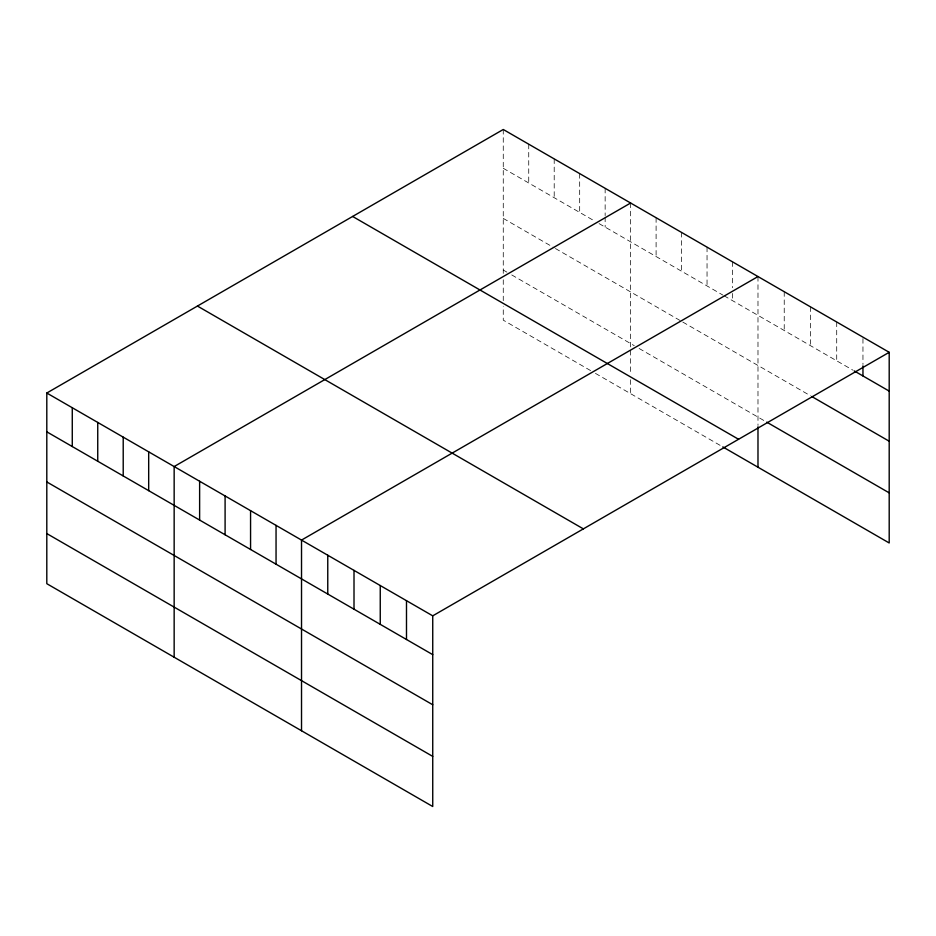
<?xml version="1.0" encoding="UTF-8"?>
<svg xmlns="http://www.w3.org/2000/svg" width="936" height="936" viewBox="0 0 936 936"><rect width="100%" height="100%" fill="white"/><g stroke="black" fill="none" stroke-linecap="round" stroke-linejoin="round"><path stroke-width="0.7" stroke-dasharray="4.68 3.51" d="M503.264 129.484L503.264 274.213M503.264 168.293L594.231 220.814M599.087 223.61L722.803 295.039M724.019 295.741L852.953 370.188M503.264 218.404L554.206 247.818M555.422 248.52L681.572 321.352M682.777 322.054L810.471 395.764M503.264 270.036L506.902 272.142M511.758 274.938L634.269 345.676M639.112 348.473L765.484 421.434M590.593 370.574L503.264 320.159L503.264 306.236M595.448 373.382L721.597 446.203M862.957 338.586L862.957 364.455M836.714 322.007L836.714 360.805M810.471 306.856L810.471 345.653M784.228 291.704L784.228 330.502M757.985 276.553L757.985 425.447M732.514 261.846L732.514 287.715M732.514 293.459L732.514 300.643M707.043 247.139L707.043 285.936M681.572 232.432L681.572 271.229M656.101 217.725L656.101 256.522M630.63 203.018L630.63 374.201M630.63 379.77L630.63 393.682M605.147 188.311L605.147 215.619M605.147 217.058L605.147 227.12M579.676 173.605L579.676 212.413M554.206 158.898L554.206 197.707M528.735 144.191L528.735 183M503.264 279.782L503.264 300.667"/><path stroke-width="1.4" d="M889.2 352.31L432.736 615.841L432.736 806.516L46.8 583.69L46.8 393.026L503.264 129.484L889.2 352.31L889.2 542.974L722.803 446.905M630.63 203.018L174.154 466.561L174.154 657.224M757.985 276.553L301.521 540.084L301.521 730.759M854.205 370.902L889.2 391.108M811.723 396.49L889.2 441.219M766.736 422.148L889.2 492.862M352.638 216.462L738.562 439.276M197.438 306.06L583.362 528.875M46.8 393.026L432.736 615.841M46.8 431.835L432.736 654.65M46.8 481.946L432.736 704.761M46.8 533.578L432.736 756.393M862.957 365.894L862.957 375.956M757.985 426.839L757.985 467.216M406.493 600.69L406.493 639.499M380.25 585.538L380.25 624.347M354.007 570.387L354.007 609.196M327.764 555.235L327.764 594.044M276.05 525.377L276.05 564.186M250.567 510.67L250.567 549.479M225.096 495.963L225.096 534.772M199.625 481.268L199.625 520.065M148.684 451.854L148.684 490.651M123.213 437.147L123.213 475.944M97.742 422.44L97.742 461.237M72.271 407.733L72.271 446.542"/></g></svg>
